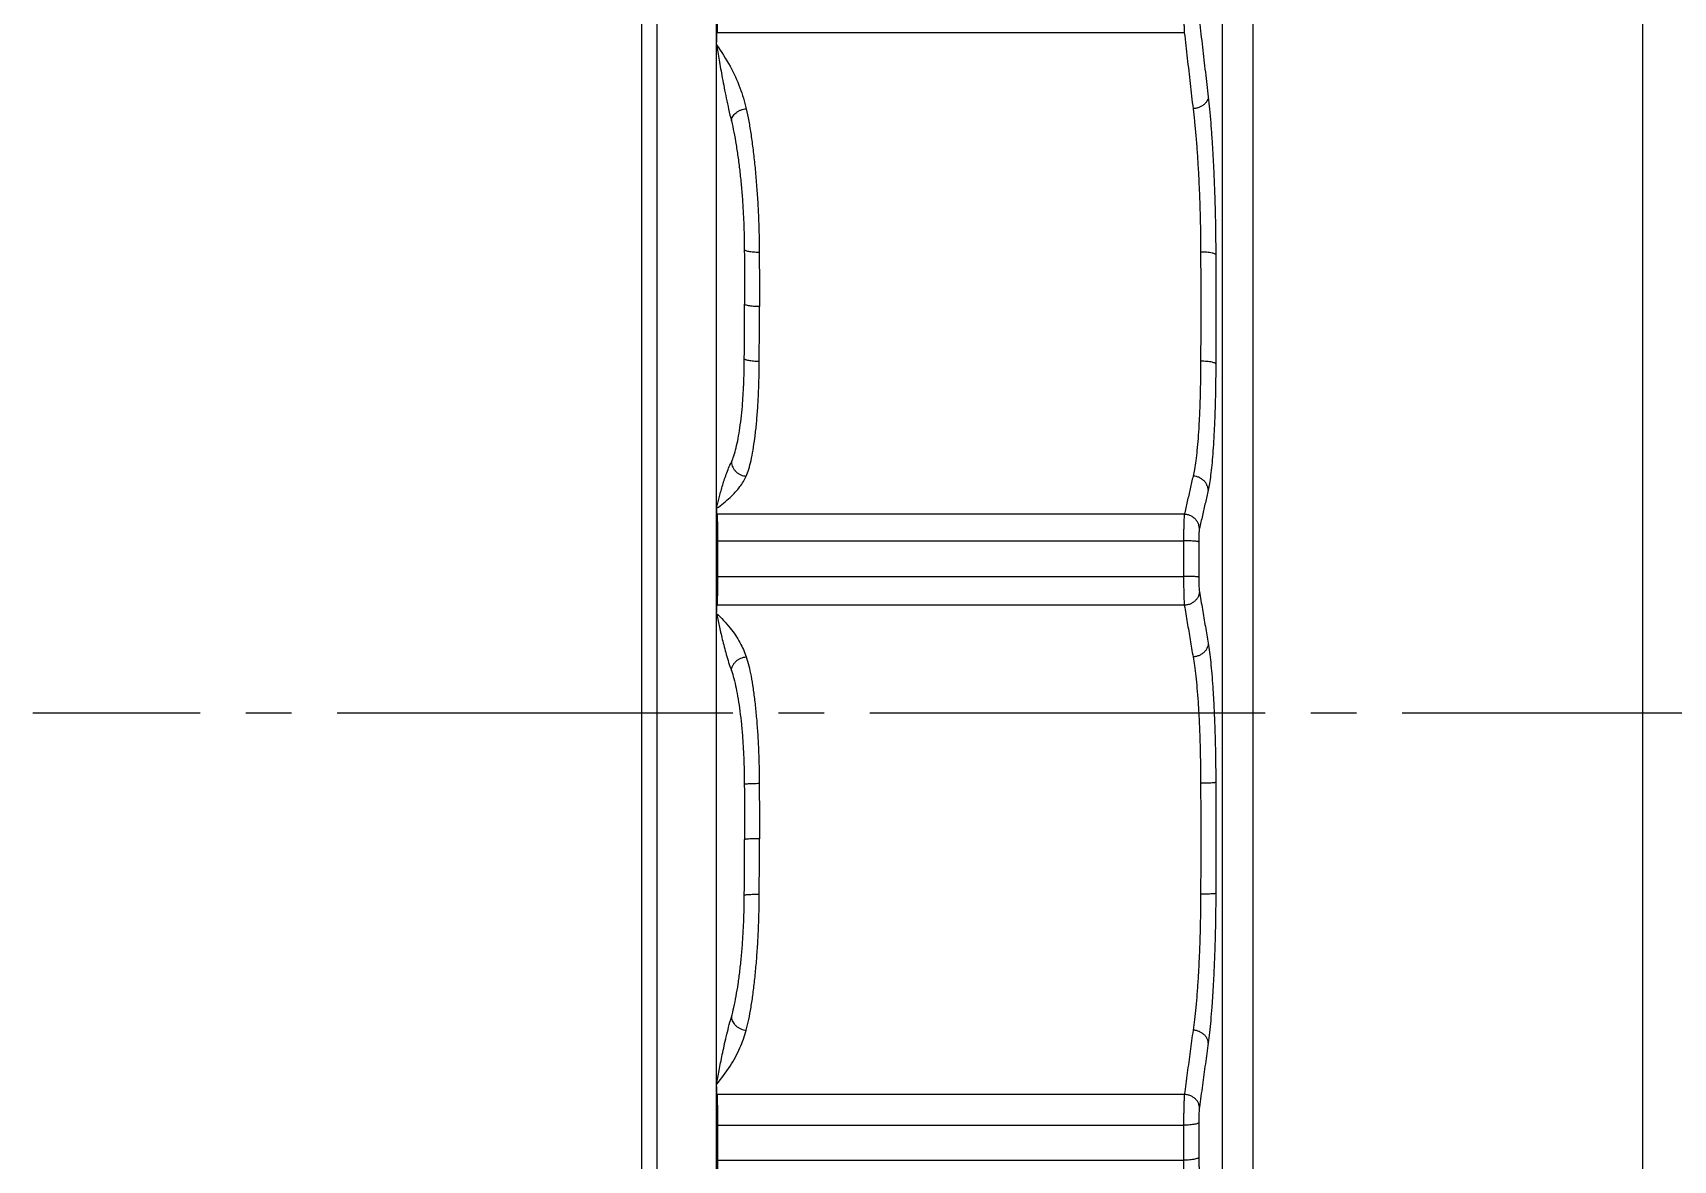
# Model space of a CAD drawing. Extents: x 21 to 383, y 33 to 269.
# Drawn here: x 289.6 to 343.5, y 177.2 to 214.3 of the extents above; entities that cross this region are included whole.
import ezdxf

# ---------------------------------------------------------------- set-up
doc = ezdxf.new("R2010")
doc.units = 0
doc.header["$MEASUREMENT"] = 0
doc.linetypes.add('CENTER', pattern=[17.5, 13, -1.5, 1.5, -1.5])
doc.layers.get('0').update_dxf_attribs({"linetype": 'CONTINUOUS'})
doc.layers.add('CENTER', color=1, linetype='CENTER')

msp = doc.modelspace()

# ---------------------------------------------------------------- linework, layer by layer
at = {"color": 7, "linetype": 'Continuous'}
for p, q in [((310.1, 267.677), (310.1, 116.177)), ((312.069, 116.66), (312.069, 267.7)), ((309.6, 267.177), (309.6, 116.677)), ((328.695, 125.484), (328.695, 258.896)), ((329.689, 257.981), (329.689, 126.399)), ((342.51, 126.399), (342.51, 257.981)), ((327.439, 214.272), (312.084, 214.272)), ((327.439, 198.459), (312.084, 198.459)), ((312.099, 197.588), (312.099, 196.421)), ((312.099, 197.588), (327.414, 197.588)), ((327.414, 197.588), (327.414, 196.421)), ((327.911, 197.556), (327.911, 196.396)), ((312.099, 196.421), (327.414, 196.421)), ((327.439, 195.473), (312.084, 195.473)), ((327.439, 179.407), (312.084, 179.407)), ((327.911, 178.479), (327.911, 177.338)), ((312.099, 178.397), (312.099, 177.248)), ((312.099, 178.397), (327.414, 178.397)), ((327.414, 178.397), (327.414, 177.248)), ((312.099, 177.248), (327.414, 177.248))]:
    msp.add_line(p, q, dxfattribs=at)
for points, knots in [([(312.099, 215.328), (312.099, 215.274), (312.099, 215.165), (312.098, 215.001), (312.096, 214.837), (312.094, 214.679), (312.091, 214.531), (312.088, 214.396), (312.085, 214.311), (312.084, 214.272)], [0, 0, 0, 0, 0.161652, 0.327157, 0.491947, 0.651471, 0.801323, 0.937364, 1.055834, 1.055834, 1.055834, 1.055834]), ([(327.414, 215.328), (327.414, 215.274), (327.415, 215.165), (327.416, 215.001), (327.419, 214.837), (327.423, 214.679), (327.427, 214.531), (327.433, 214.396), (327.437, 214.311), (327.439, 214.272)], [0, 0, 0, 0, 0.161613, 0.327093, 0.491879, 0.65143, 0.801345, 0.937482, 1.056079, 1.056079, 1.056079, 1.056079]), ([(327.936, 214.661), (327.969, 214.376), (328.034, 213.814), (328.129, 212.983), (328.192, 212.438), (328.223, 212.169)], [0, 0, 0, 0, 0.861526, 1.696951, 2.508819, 2.508819, 2.508819, 2.508819]), ([(312.069, 213.879), (312.072, 213.945), (312.076, 214.075), (312.081, 214.206), (312.084, 214.272)], [0, 0, 0, 0, 0.1956313, 0.3926174, 0.3926174, 0.3926174, 0.3926174]), ([(327.439, 214.272), (327.471, 213.994), (327.535, 213.439), (327.631, 212.609), (327.694, 212.056), (327.726, 211.78)], [0, 0, 0, 0, 0.839485, 1.67549, 2.507998, 2.507998, 2.507998, 2.507998]), ([(312.069, 213.879), (312.082, 213.799), (312.109, 213.631), (312.153, 213.369), (312.202, 213.087), (312.257, 212.785), (312.318, 212.463), (312.388, 212.12), (312.466, 211.756), (312.524, 211.508), (312.555, 211.38)], [0, 0, 0, 0, 0.244466, 0.510599, 0.796704, 1.103437, 1.431498, 1.781365, 2.153089, 2.546598, 2.546598, 2.546598, 2.546598]), ([(312.069, 213.879), (312.23, 213.653), (312.518, 213.198), (312.847, 212.492), (312.99, 212.013), (313.046, 211.78)], [0, 0, 0, 0, 0.834673, 1.611426, 2.328894, 2.328894, 2.328894, 2.328894]), ([(328.223, 212.169), (328.222, 212.141), (328.21, 212.084), (328.17, 212.004), (328.109, 211.932), (328.03, 211.87), (327.937, 211.823), (327.834, 211.792), (327.762, 211.782), (327.726, 211.78)], [0, 0, 0, 0, 0.0840409, 0.1721624, 0.2658122, 0.3652454, 0.4696663, 0.5774985, 0.6866858, 0.6866858, 0.6866858, 0.6866858]), ([(328.223, 212.169), (328.238, 212.034), (328.268, 211.751), (328.307, 211.309), (328.342, 210.834), (328.374, 210.331), (328.402, 209.804), (328.426, 209.258), (328.445, 208.698), (328.459, 208.129), (328.468, 207.558), (328.471, 207.177), (328.472, 206.987)], [0, 0, 0, 0, 0.407975, 0.853814, 1.331342, 1.836788, 2.365829, 2.914037, 3.476519, 4.047574, 4.621599, 5.189754, 5.189754, 5.189754, 5.189754]), ([(312.555, 211.38), (312.557, 211.404), (312.568, 211.454), (312.601, 211.523), (312.649, 211.589), (312.711, 211.648), (312.784, 211.698), (312.866, 211.738), (312.954, 211.766), (313.015, 211.777), (313.046, 211.78)], [0, 0, 0, 0, 0.0727356, 0.1491393, 0.2298421, 0.3148317, 0.4035451, 0.4949995, 0.5879318, 0.6809369, 0.6809369, 0.6809369, 0.6809369]), ([(312.555, 211.38), (312.585, 211.257), (312.641, 210.997), (312.714, 210.589), (312.78, 210.149), (312.838, 209.683), (312.887, 209.195), (312.926, 208.692), (312.955, 208.179), (312.974, 207.663), (312.98, 207.319), (312.98, 207.147)], [0, 0, 0, 0, 0.380447, 0.796808, 1.243405, 1.715204, 2.207179, 2.71398, 3.229764, 3.748146, 4.262263, 4.262263, 4.262263, 4.262263]), ([(313.046, 211.78), (313.075, 211.645), (313.131, 211.36), (313.204, 210.91), (313.27, 210.421), (313.328, 209.9), (313.377, 209.355), (313.417, 208.793), (313.447, 208.22), (313.465, 207.646), (313.471, 207.263), (313.472, 207.072)], [0, 0, 0, 0, 0.414108, 0.872196, 1.367676, 1.89386, 2.443723, 3.010037, 3.585482, 4.162732, 4.734523, 4.734523, 4.734523, 4.734523]), ([(327.726, 211.78), (327.743, 211.646), (327.775, 211.361), (327.818, 210.912), (327.856, 210.425), (327.89, 209.905), (327.919, 209.36), (327.943, 208.797), (327.96, 208.224), (327.971, 207.648), (327.974, 207.263), (327.975, 207.072)], [0, 0, 0, 0, 0.407495, 0.85989, 1.35105, 1.874261, 2.422481, 2.988382, 3.564574, 4.14338, 4.717188, 4.717188, 4.717188, 4.717188]), ([(312.98, 207.147), (312.988, 207.14), (313.012, 207.126), (313.057, 207.111), (313.118, 207.097), (313.194, 207.086), (313.28, 207.078), (313.374, 207.073), (313.439, 207.072), (313.472, 207.072)], [0, 0, 0, 0, 0.0321276, 0.0802142, 0.1437323, 0.2207227, 0.308432, 0.4035774, 0.502534, 0.502534, 0.502534, 0.502534]), ([(312.98, 207.147), (312.981, 206.948), (312.983, 206.551), (312.984, 205.954), (312.984, 205.556), (312.984, 205.357)], [0, 0, 0, 0, 0.596683, 1.193456, 1.790193, 1.790193, 1.790193, 1.790193]), ([(313.472, 207.072), (313.472, 206.873), (313.474, 206.475), (313.475, 205.877), (313.476, 205.479), (313.476, 205.28)], [0, 0, 0, 0, 0.597561, 1.195012, 1.792364, 1.792364, 1.792364, 1.792364]), ([(328.472, 206.987), (328.468, 206.996), (328.447, 207.012), (328.405, 207.028), (328.344, 207.043), (328.267, 207.056), (328.177, 207.065), (328.078, 207.071), (328.01, 207.072), (327.975, 207.072)], [0, 0, 0, 0, 0.0277684, 0.0729094, 0.1359478, 0.2149067, 0.3066505, 0.4073094, 0.5125463, 0.5125463, 0.5125463, 0.5125463]), ([(327.975, 207.072), (327.976, 206.674), (327.977, 205.877), (327.977, 204.682), (327.976, 203.886), (327.975, 203.487)], [0, 0, 0, 0, 1.194923, 2.3898, 3.584719, 3.584719, 3.584719, 3.584719]), ([(328.472, 206.987), (328.472, 206.589), (328.474, 205.792), (328.474, 204.596), (328.472, 203.799), (328.472, 203.401)], [0, 0, 0, 0, 1.195441, 2.391389, 3.586835, 3.586835, 3.586835, 3.586835]), ([(312.98, 203.567), (312.981, 203.766), (312.983, 204.164), (312.984, 204.76), (312.984, 205.158), (312.984, 205.357)], [0, 0, 0, 0, 0.596677, 1.193446, 1.790182, 1.790182, 1.790182, 1.790182]), ([(313.476, 205.28), (313.443, 205.28), (313.378, 205.281), (313.284, 205.286), (313.198, 205.295), (313.122, 205.306), (313.061, 205.32), (313.016, 205.336), (312.992, 205.349), (312.984, 205.357)], [0, 0, 0, 0, 0.0986665, 0.1935781, 0.2815131, 0.3591893, 0.4228574, 0.4707605, 0.5028504, 0.5028504, 0.5028504, 0.5028504]), ([(313.472, 203.487), (313.472, 203.687), (313.474, 204.085), (313.475, 204.682), (313.476, 205.081), (313.476, 205.28)], [0, 0, 0, 0, 0.597561, 1.195012, 1.792364, 1.792364, 1.792364, 1.792364]), ([(312.555, 200.175), (312.587, 200.241), (312.645, 200.394), (312.717, 200.652), (312.782, 200.959), (312.839, 201.311), (312.888, 201.703), (312.927, 202.13), (312.956, 202.588), (312.975, 203.07), (312.98, 203.399), (312.98, 203.567)], [0, 0, 0, 0, 0.220284, 0.489329, 0.804135, 1.161378, 1.557397, 1.988048, 2.448548, 2.93337, 3.436229, 3.436229, 3.436229, 3.436229]), ([(312.98, 203.567), (312.988, 203.559), (313.012, 203.545), (313.057, 203.53), (313.118, 203.516), (313.194, 203.504), (313.28, 203.495), (313.374, 203.489), (313.439, 203.488), (313.472, 203.487)], [0, 0, 0, 0, 0.0322596, 0.0804843, 0.1441283, 0.2212236, 0.3090116, 0.4042056, 0.5031787, 0.5031787, 0.5031787, 0.5031787]), ([(313.046, 199.713), (313.077, 199.786), (313.135, 199.954), (313.207, 200.239), (313.272, 200.58), (313.33, 200.971), (313.379, 201.409), (313.418, 201.886), (313.447, 202.397), (313.466, 202.935), (313.471, 203.301), (313.472, 203.487)], [0, 0, 0, 0, 0.237573, 0.531902, 0.879956, 1.277593, 1.719775, 2.200818, 2.714558, 3.254472, 3.813767, 3.813767, 3.813767, 3.813767]), ([(327.975, 203.487), (327.974, 203.3), (327.971, 202.933), (327.96, 202.394), (327.943, 201.882), (327.92, 201.405), (327.891, 200.968), (327.858, 200.577), (327.82, 200.238), (327.778, 199.955), (327.744, 199.787), (327.726, 199.713)], [0, 0, 0, 0, 0.561283, 1.102609, 1.616817, 2.097049, 2.536969, 2.930754, 3.273291, 3.560093, 3.787699, 3.787699, 3.787699, 3.787699]), ([(328.472, 203.401), (328.468, 203.409), (328.447, 203.425), (328.405, 203.441), (328.344, 203.457), (328.267, 203.47), (328.177, 203.48), (328.078, 203.486), (328.01, 203.487), (327.975, 203.487)], [0, 0, 0, 0, 0.0278274, 0.0730392, 0.1361442, 0.2151595, 0.306946, 0.4076315, 0.5128775, 0.5128775, 0.5128775, 0.5128775]), ([(328.472, 203.401), (328.471, 203.215), (328.469, 202.849), (328.46, 202.312), (328.445, 201.798), (328.426, 201.314), (328.403, 200.864), (328.375, 200.453), (328.344, 200.083), (328.308, 199.76), (328.27, 199.486), (328.24, 199.32), (328.223, 199.247)], [0, 0, 0, 0, 0.556932, 1.097356, 1.61302, 2.099064, 2.550734, 2.964101, 3.335698, 3.662173, 3.940544, 4.166495, 4.166495, 4.166495, 4.166495]), ([(312.069, 198.657), (312.082, 198.712), (312.109, 198.826), (312.152, 199.001), (312.201, 199.185), (312.256, 199.377), (312.317, 199.574), (312.386, 199.775), (312.464, 199.977), (312.524, 200.109), (312.555, 200.175)], [0, 0, 0, 0, 0.169455, 0.350668, 0.541443, 0.740988, 0.948233, 1.161583, 1.378739, 1.596895, 1.596895, 1.596895, 1.596895]), ([(312.555, 200.175), (312.557, 200.145), (312.568, 200.086), (312.6, 200.002), (312.648, 199.923), (312.709, 199.854), (312.783, 199.797), (312.865, 199.753), (312.954, 199.724), (313.015, 199.715), (313.046, 199.713)], [0, 0, 0, 0, 0.0888608, 0.1788648, 0.2700083, 0.3621325, 0.4549498, 0.5480838, 0.6411181, 0.7336492, 0.7336492, 0.7336492, 0.7336492]), ([(312.069, 198.657), (312.224, 198.767), (312.5, 198.983), (312.834, 199.338), (312.988, 199.592), (313.046, 199.713)], [0, 0, 0, 0, 0.568507, 1.049709, 1.453486, 1.453486, 1.453486, 1.453486]), ([(327.726, 199.713), (327.694, 199.575), (327.631, 199.297), (327.535, 198.879), (327.471, 198.599), (327.439, 198.459)], [0, 0, 0, 0, 0.426948, 0.855741, 1.286367, 1.286367, 1.286367, 1.286367]), ([(328.223, 199.247), (328.222, 199.281), (328.211, 199.351), (328.172, 199.449), (328.111, 199.537), (328.032, 199.611), (327.939, 199.667), (327.835, 199.703), (327.762, 199.713), (327.726, 199.713)], [0, 0, 0, 0, 0.103629, 0.2083878, 0.3145111, 0.4219709, 0.5304913, 0.6396055, 0.7487422, 0.7487422, 0.7487422, 0.7487422]), ([(328.223, 199.247), (328.192, 199.111), (328.129, 198.837), (328.034, 198.418), (327.969, 198.135), (327.936, 197.992)], [0, 0, 0, 0, 0.416551, 0.845152, 1.287205, 1.287205, 1.287205, 1.287205]), ([(312.084, 198.459), (312.081, 198.492), (312.076, 198.558), (312.072, 198.624), (312.069, 198.657)], [0, 0, 0, 0, 0.0993393, 0.1979937, 0.1979937, 0.1979937, 0.1979937]), ([(312.084, 198.459), (312.085, 198.437), (312.088, 198.384), (312.091, 198.293), (312.094, 198.181), (312.096, 198.051), (312.098, 197.906), (312.099, 197.75), (312.099, 197.643), (312.099, 197.588)], [0, 0, 0, 0, 0.067469, 0.1590677, 0.2722773, 0.4039743, 0.5505215, 0.7078709, 0.8716795, 0.8716795, 0.8716795, 0.8716795]), ([(327.439, 198.459), (327.437, 198.437), (327.432, 198.384), (327.427, 198.293), (327.423, 198.181), (327.419, 198.051), (327.416, 197.906), (327.415, 197.75), (327.414, 197.643), (327.414, 197.588)], [0, 0, 0, 0, 0.0676528, 0.1593713, 0.2726552, 0.4043876, 0.550938, 0.7082689, 0.8720453, 0.8720453, 0.8720453, 0.8720453]), ([(327.936, 197.992), (327.935, 198.026), (327.924, 198.096), (327.885, 198.194), (327.825, 198.282), (327.746, 198.357), (327.652, 198.413), (327.548, 198.449), (327.476, 198.459), (327.439, 198.459)], [0, 0, 0, 0, 0.1037317, 0.2085976, 0.3148322, 0.4224066, 0.5310425, 0.6402704, 0.7495163, 0.7495163, 0.7495163, 0.7495163]), ([(327.936, 197.992), (327.933, 197.978), (327.928, 197.946), (327.922, 197.89), (327.917, 197.82), (327.914, 197.739), (327.912, 197.649), (327.911, 197.587), (327.911, 197.556)], [0, 0, 0, 0, 0.0410339, 0.0982261, 0.1692767, 0.2515963, 0.3422118, 0.4371734, 0.4371734, 0.4371734, 0.4371734]), ([(327.911, 197.556), (327.906, 197.56), (327.884, 197.565), (327.844, 197.572), (327.783, 197.577), (327.707, 197.582), (327.617, 197.585), (327.518, 197.588), (327.449, 197.588), (327.414, 197.588)], [0, 0, 0, 0, 0.0211427, 0.0630337, 0.124291, 0.2022904, 0.2935803, 0.3940859, 0.4993073, 0.4993073, 0.4993073, 0.4993073]), ([(312.099, 196.421), (312.099, 196.366), (312.099, 196.256), (312.098, 196.095), (312.096, 195.941), (312.094, 195.799), (312.091, 195.673), (312.088, 195.566), (312.085, 195.501), (312.084, 195.473)], [0, 0, 0, 0, 0.1657033, 0.3283515, 0.4834566, 0.626735, 0.7542298, 0.8624227, 0.9483291, 0.9483291, 0.9483291, 0.9483291]), ([(327.911, 196.396), (327.906, 196.399), (327.884, 196.402), (327.844, 196.408), (327.783, 196.412), (327.707, 196.416), (327.617, 196.419), (327.518, 196.42), (327.449, 196.421), (327.414, 196.421)], [0, 0, 0, 0, 0.0206485, 0.0623223, 0.1234627, 0.2013991, 0.2926589, 0.393154, 0.4983745, 0.4983745, 0.4983745, 0.4983745]), ([(327.414, 196.421), (327.414, 196.366), (327.415, 196.256), (327.416, 196.095), (327.419, 195.941), (327.423, 195.799), (327.427, 195.673), (327.432, 195.566), (327.437, 195.501), (327.439, 195.473)], [0, 0, 0, 0, 0.1656642, 0.3282899, 0.4833963, 0.626709, 0.7542753, 0.862577, 0.948636, 0.948636, 0.948636, 0.948636]), ([(327.911, 196.396), (327.911, 196.364), (327.912, 196.3), (327.914, 196.207), (327.918, 196.12), (327.922, 196.043), (327.928, 195.977), (327.933, 195.938), (327.936, 195.921)], [0, 0, 0, 0, 0.0962171, 0.1904022, 0.2784617, 0.3572046, 0.4237464, 0.475326, 0.475326, 0.475326, 0.475326]), ([(327.936, 195.921), (327.935, 195.888), (327.924, 195.822), (327.885, 195.728), (327.824, 195.644), (327.745, 195.573), (327.652, 195.519), (327.548, 195.484), (327.476, 195.474), (327.439, 195.473)], [0, 0, 0, 0, 0.0986631, 0.1992343, 0.3022571, 0.407789, 0.5154224, 0.6243835, 0.733677, 0.733677, 0.733677, 0.733677]), ([(327.936, 195.921), (327.969, 195.727), (328.034, 195.345), (328.129, 194.779), (328.192, 194.408), (328.223, 194.225)], [0, 0, 0, 0, 0.590795, 1.163667, 1.720363, 1.720363, 1.720363, 1.720363]), ([(312.069, 195.206), (312.072, 195.25), (312.076, 195.339), (312.081, 195.428), (312.084, 195.473)], [0, 0, 0, 0, 0.133225, 0.2673728, 0.2673728, 0.2673728, 0.2673728]), ([(312.069, 195.206), (312.082, 195.141), (312.109, 195.007), (312.153, 194.8), (312.202, 194.579), (312.256, 194.347), (312.318, 194.104), (312.387, 193.851), (312.465, 193.591), (312.524, 193.417), (312.555, 193.329)], [0, 0, 0, 0, 0.19746, 0.410181, 0.636084, 0.874829, 1.125888, 1.388272, 1.660325, 1.93991, 1.93991, 1.93991, 1.93991]), ([(312.069, 195.206), (312.227, 195.055), (312.509, 194.754), (312.841, 194.273), (312.989, 193.938), (313.046, 193.777)], [0, 0, 0, 0, 0.654297, 1.233939, 1.745632, 1.745632, 1.745632, 1.745632]), ([(327.439, 195.473), (327.471, 195.284), (327.535, 194.906), (327.631, 194.341), (327.694, 193.965), (327.726, 193.777)], [0, 0, 0, 0, 0.575587, 1.148763, 1.719513, 1.719513, 1.719513, 1.719513]), ([(328.223, 194.225), (328.222, 194.192), (328.211, 194.126), (328.171, 194.032), (328.111, 193.948), (328.032, 193.877), (327.938, 193.823), (327.835, 193.788), (327.762, 193.778), (327.726, 193.777)], [0, 0, 0, 0, 0.0985675, 0.1990383, 0.3019543, 0.4073735, 0.514891, 0.6237369, 0.73292, 0.73292, 0.73292, 0.73292]), ([(328.223, 194.225), (328.239, 194.129), (328.269, 193.921), (328.308, 193.585), (328.343, 193.205), (328.375, 192.784), (328.403, 192.327), (328.426, 191.837), (328.445, 191.32), (328.459, 190.779), (328.469, 190.221), (328.471, 189.845), (328.472, 189.655)], [0, 0, 0, 0, 0.29118, 0.630837, 1.013862, 1.436917, 1.896248, 2.387995, 2.907836, 3.450606, 4.011119, 4.580815, 4.580815, 4.580815, 4.580815]), ([(312.555, 193.329), (312.557, 193.358), (312.568, 193.414), (312.6, 193.495), (312.648, 193.57), (312.71, 193.637), (312.783, 193.693), (312.865, 193.736), (312.954, 193.766), (313.015, 193.775), (313.046, 193.777)], [0, 0, 0, 0, 0.0847364, 0.1713192, 0.2598966, 0.3503404, 0.4422785, 0.5351539, 0.6282981, 0.7210113, 0.7210113, 0.7210113, 0.7210113]), ([(313.046, 193.777), (313.077, 193.682), (313.133, 193.471), (313.206, 193.126), (313.272, 192.729), (313.329, 192.287), (313.378, 191.806), (313.418, 191.292), (313.447, 190.752), (313.466, 190.194), (313.471, 189.816), (313.472, 189.625)], [0, 0, 0, 0, 0.300309, 0.65449, 1.057971, 1.50555, 1.991369, 2.509093, 3.052044, 3.613311, 4.18582, 4.18582, 4.18582, 4.18582]), ([(327.726, 193.777), (327.744, 193.682), (327.777, 193.471), (327.819, 193.127), (327.857, 192.732), (327.891, 192.291), (327.92, 191.811), (327.943, 191.296), (327.96, 190.755), (327.971, 190.195), (327.974, 189.816), (327.975, 189.625)], [0, 0, 0, 0, 0.292095, 0.639701, 1.038276, 1.482445, 1.966267, 2.483288, 3.026758, 3.589444, 4.163948, 4.163948, 4.163948, 4.163948]), ([(312.555, 193.329), (312.586, 193.242), (312.643, 193.051), (312.716, 192.737), (312.781, 192.38), (312.839, 191.984), (312.887, 191.553), (312.927, 191.093), (312.956, 190.609), (312.974, 190.108), (312.98, 189.768), (312.98, 189.597)], [0, 0, 0, 0, 0.277047, 0.599883, 0.964228, 1.365985, 1.800898, 2.264311, 2.75098, 3.254985, 3.769732, 3.769732, 3.769732, 3.769732]), ([(312.98, 189.597), (312.989, 189.6), (313.013, 189.604), (313.058, 189.609), (313.119, 189.614), (313.194, 189.618), (313.28, 189.622), (313.374, 189.624), (313.439, 189.625), (313.472, 189.625)], [0, 0, 0, 0, 0.0274211, 0.0729919, 0.135092, 0.2113196, 0.2986779, 0.3937147, 0.4926669, 0.4926669, 0.4926669, 0.4926669]), ([(312.98, 189.597), (312.981, 189.395), (312.983, 188.99), (312.984, 188.384), (312.984, 187.98), (312.984, 187.778)], [0, 0, 0, 0, 0.60624, 1.212572, 1.81887, 1.81887, 1.81887, 1.81887]), ([(313.472, 189.625), (313.472, 189.422), (313.474, 189.018), (313.475, 188.411), (313.476, 188.006), (313.476, 187.804)], [0, 0, 0, 0, 0.607135, 1.21416, 1.821083, 1.821083, 1.821083, 1.821083]), ([(328.472, 189.655), (328.466, 189.65), (328.444, 189.647), (328.404, 189.64), (328.344, 189.636), (328.267, 189.631), (328.177, 189.628), (328.078, 189.625), (328.01, 189.625), (327.975, 189.625)], [0, 0, 0, 0, 0.0208935, 0.0626814, 0.1238881, 0.2018645, 0.2931468, 0.3936529, 0.4988771, 0.4988771, 0.4988771, 0.4988771]), ([(327.975, 189.625), (327.976, 189.22), (327.977, 188.411), (327.977, 187.197), (327.976, 186.387), (327.975, 185.983)], [0, 0, 0, 0, 1.214069, 2.428092, 3.642157, 3.642157, 3.642157, 3.642157]), ([(328.472, 189.655), (328.472, 189.25), (328.474, 188.44), (328.474, 187.225), (328.472, 186.415), (328.472, 186.01)], [0, 0, 0, 0, 1.214599, 2.429711, 3.644308, 3.644308, 3.644308, 3.644308]), ([(312.98, 185.959), (312.981, 186.161), (312.983, 186.565), (312.984, 187.171), (312.984, 187.576), (312.984, 187.778)], [0, 0, 0, 0, 0.606242, 1.212575, 1.818874, 1.818874, 1.818874, 1.818874]), ([(313.476, 187.804), (313.443, 187.804), (313.378, 187.803), (313.285, 187.802), (313.198, 187.799), (313.123, 187.795), (313.062, 187.79), (313.017, 187.785), (312.993, 187.781), (312.984, 187.778)], [0, 0, 0, 0, 0.0986512, 0.1934228, 0.280955, 0.3577914, 0.4199485, 0.4652455, 0.492546, 0.492546, 0.492546, 0.492546]), ([(313.472, 185.983), (313.472, 186.185), (313.474, 186.59), (313.475, 187.197), (313.476, 187.601), (313.476, 187.804)], [0, 0, 0, 0, 0.607135, 1.21416, 1.821083, 1.821083, 1.821083, 1.821083]), ([(312.98, 185.959), (312.989, 185.962), (313.013, 185.966), (313.058, 185.971), (313.119, 185.975), (313.194, 185.979), (313.28, 185.981), (313.374, 185.983), (313.439, 185.983), (313.472, 185.983)], [0, 0, 0, 0, 0.0273682, 0.0728894, 0.1349456, 0.2111371, 0.2984684, 0.3934886, 0.4924352, 0.4924352, 0.4924352, 0.4924352]), ([(313.046, 181.517), (313.076, 181.633), (313.132, 181.883), (313.205, 182.284), (313.271, 182.73), (313.329, 183.215), (313.378, 183.733), (313.417, 184.275), (313.447, 184.836), (313.465, 185.407), (313.471, 185.79), (313.472, 185.983)], [0, 0, 0, 0, 0.359658, 0.768797, 1.221717, 1.712389, 2.234298, 2.780599, 3.344229, 3.918006, 4.494703, 4.494703, 4.494703, 4.494703]), ([(327.975, 185.983), (327.974, 185.79), (327.971, 185.405), (327.96, 184.832), (327.943, 184.271), (327.919, 183.728), (327.891, 183.211), (327.857, 182.727), (327.818, 182.282), (327.776, 181.883), (327.743, 181.633), (327.726, 181.517)], [0, 0, 0, 0, 0.57878, 1.154179, 1.718578, 2.264436, 2.78452, 3.271897, 3.720133, 4.123142, 4.475541, 4.475541, 4.475541, 4.475541]), ([(328.472, 186.01), (328.466, 186.006), (328.444, 186.003), (328.404, 185.996), (328.344, 185.992), (328.267, 185.988), (328.177, 185.985), (328.078, 185.983), (328.01, 185.983), (327.975, 185.983)], [0, 0, 0, 0, 0.0208663, 0.0626278, 0.123811, 0.2017679, 0.2930357, 0.3935329, 0.4987543, 0.4987543, 0.4987543, 0.4987543]), ([(328.472, 186.01), (328.471, 185.819), (328.469, 185.437), (328.459, 184.869), (328.445, 184.309), (328.426, 183.766), (328.403, 183.244), (328.375, 182.748), (328.343, 182.283), (328.307, 181.852), (328.268, 181.46), (328.239, 181.212), (328.223, 181.096)], [0, 0, 0, 0, 0.573438, 1.145221, 1.706562, 2.252017, 2.776118, 3.274212, 3.742125, 4.175775, 4.57157, 4.92382, 4.92382, 4.92382, 4.92382]), ([(312.555, 181.944), (312.585, 182.05), (312.642, 182.278), (312.715, 182.641), (312.781, 183.043), (312.838, 183.478), (312.887, 183.941), (312.926, 184.426), (312.956, 184.929), (312.974, 185.441), (312.98, 185.786), (312.98, 185.959)], [0, 0, 0, 0, 0.330927, 0.703217, 1.111766, 1.551928, 2.019004, 2.507938, 3.013134, 3.528384, 4.046904, 4.046904, 4.046904, 4.046904]), ([(312.069, 179.739), (312.082, 179.812), (312.109, 179.965), (312.153, 180.201), (312.202, 180.454), (312.257, 180.724), (312.318, 181.009), (312.387, 181.309), (312.466, 181.623), (312.524, 181.836), (312.555, 181.944)], [0, 0, 0, 0, 0.222624, 0.463838, 0.721733, 0.99646, 1.288093, 1.596351, 1.920392, 2.259044, 2.259044, 2.259044, 2.259044]), ([(312.555, 181.944), (312.557, 181.918), (312.568, 181.865), (312.601, 181.789), (312.648, 181.718), (312.71, 181.655), (312.783, 181.601), (312.866, 181.559), (312.954, 181.53), (313.015, 181.52), (313.046, 181.517)], [0, 0, 0, 0, 0.079329, 0.1613414, 0.2464008, 0.3344341, 0.4249822, 0.5172877, 0.6103972, 0.7032717, 0.7032717, 0.7032717, 0.7032717]), ([(312.069, 179.739), (312.229, 179.93), (312.515, 180.311), (312.845, 180.91), (312.99, 181.319), (313.046, 181.517)], [0, 0, 0, 0, 0.745158, 1.42528, 2.043001, 2.043001, 2.043001, 2.043001]), ([(327.726, 181.517), (327.694, 181.284), (327.631, 180.816), (327.535, 180.112), (327.471, 179.642), (327.439, 179.407)], [0, 0, 0, 0, 0.706866, 1.416713, 2.129526, 2.129526, 2.129526, 2.129526]), ([(328.223, 181.096), (328.222, 181.126), (328.211, 181.188), (328.171, 181.276), (328.11, 181.355), (328.031, 181.421), (327.938, 181.472), (327.835, 181.506), (327.762, 181.516), (327.726, 181.517)], [0, 0, 0, 0, 0.0919996, 0.1868774, 0.2855853, 0.3882876, 0.4944137, 0.6028235, 0.7120234, 0.7120234, 0.7120234, 0.7120234]), ([(328.223, 181.096), (328.192, 180.868), (328.129, 180.406), (328.034, 179.702), (327.969, 179.226), (327.936, 178.985)], [0, 0, 0, 0, 0.689471, 1.398822, 2.13037, 2.13037, 2.13037, 2.13037]), ([(312.084, 179.407), (312.081, 179.463), (312.076, 179.573), (312.072, 179.684), (312.069, 179.739)], [0, 0, 0, 0, 0.1668756, 0.3326012, 0.3326012, 0.3326012, 0.3326012]), ([(312.084, 179.407), (312.085, 179.373), (312.088, 179.297), (312.091, 179.175), (312.094, 179.037), (312.096, 178.886), (312.098, 178.726), (312.099, 178.562), (312.099, 178.452), (312.099, 178.397)], [0, 0, 0, 0, 0.102995, 0.226083, 0.365862, 0.51847, 0.67969, 0.845068, 1.010041, 1.010041, 1.010041, 1.010041]), ([(327.439, 179.407), (327.437, 179.373), (327.433, 179.297), (327.427, 179.175), (327.423, 179.037), (327.419, 178.886), (327.416, 178.726), (327.415, 178.562), (327.414, 178.452), (327.414, 178.397)], [0, 0, 0, 0, 0.103134, 0.226321, 0.366162, 0.518797, 0.680014, 0.845371, 1.01031, 1.01031, 1.01031, 1.01031]), ([(327.936, 178.985), (327.935, 179.015), (327.924, 179.078), (327.884, 179.165), (327.824, 179.244), (327.745, 179.311), (327.651, 179.362), (327.548, 179.396), (327.476, 179.405), (327.439, 179.407)], [0, 0, 0, 0, 0.0920847, 0.1870525, 0.285859, 0.388669, 0.4949092, 0.6034346, 0.712746, 0.712746, 0.712746, 0.712746]), ([(327.936, 178.985), (327.933, 178.964), (327.928, 178.919), (327.922, 178.846), (327.918, 178.762), (327.914, 178.67), (327.912, 178.575), (327.911, 178.511), (327.911, 178.479)], [0, 0, 0, 0, 0.061363, 0.1362241, 0.221424, 0.3138363, 0.4101065, 0.5060677, 0.5060677, 0.5060677, 0.5060677]), ([(327.911, 178.479), (327.907, 178.471), (327.886, 178.456), (327.845, 178.44), (327.784, 178.426), (327.707, 178.413), (327.617, 178.404), (327.518, 178.398), (327.449, 178.397), (327.414, 178.397)], [0, 0, 0, 0, 0.027259, 0.0721464, 0.1350549, 0.2139518, 0.3056726, 0.4063281, 0.511566, 0.511566, 0.511566, 0.511566]), ([(312.099, 177.248), (312.099, 177.195), (312.099, 177.092), (312.098, 176.944), (312.096, 176.81), (312.094, 176.693), (312.091, 176.597), (312.088, 176.524), (312.085, 176.483), (312.084, 176.467)], [0, 0, 0, 0, 0.1593427, 0.3089152, 0.4445909, 0.5626243, 0.659759, 0.7333232, 0.7813165, 0.7813165, 0.7813165, 0.7813165]), ([(327.911, 177.338), (327.908, 177.329), (327.887, 177.312), (327.845, 177.295), (327.784, 177.279), (327.707, 177.266), (327.617, 177.256), (327.518, 177.25), (327.449, 177.248), (327.414, 177.248)], [0, 0, 0, 0, 0.0283498, 0.0738267, 0.137068, 0.2161475, 0.3079563, 0.4086426, 0.513884, 0.513884, 0.513884, 0.513884]), ([(327.414, 177.248), (327.414, 177.195), (327.415, 177.092), (327.416, 176.944), (327.419, 176.81), (327.423, 176.693), (327.427, 176.597), (327.432, 176.524), (327.436, 176.483), (327.439, 176.467)], [0, 0, 0, 0, 0.1593059, 0.308861, 0.4445453, 0.5626227, 0.6598441, 0.7335499, 0.7817852, 0.7817852, 0.7817852, 0.7817852]), ([(327.911, 177.338), (327.911, 177.307), (327.912, 177.248), (327.914, 177.163), (327.917, 177.089), (327.922, 177.027), (327.928, 176.982), (327.933, 176.956), (327.936, 176.947)], [0, 0, 0, 0, 0.0922028, 0.1778207, 0.2531076, 0.3153571, 0.3623286, 0.3922838, 0.3922838, 0.3922838, 0.3922838])]:
    msp.add_open_spline(points, degree=3, knots=knots, dxfattribs=at)
at = {"layer": 'CENTER', "color": 1, "linetype": 'CENTER'}
msp.add_line((382.6, 191.927), (289.6, 191.927), dxfattribs=at)

doc.saveas('drawing.dxf')
